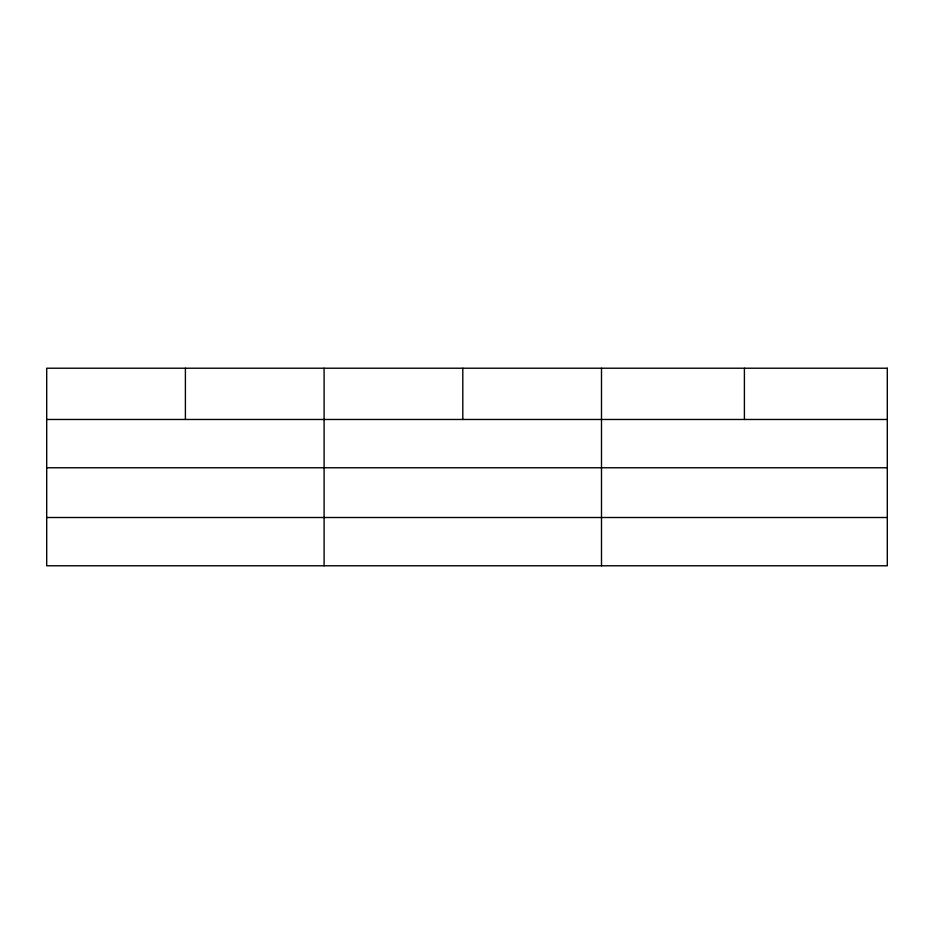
<?xml version="1.0" encoding="UTF-8"?>
<svg xmlns="http://www.w3.org/2000/svg" width="934" height="934" viewBox="0 0 934 934"><rect width="100%" height="100%" fill="white"/><g stroke="black" fill="none" stroke-linecap="round" stroke-linejoin="round"><path stroke-width="1.4" d="M46.7 419.471L887.3 419.471M46.7 467.759L887.3 467.759M46.7 517.506L887.3 517.506M744.398 368.218L744.398 419.471M601.496 368.218L601.496 565.782M462.797 368.218L462.797 419.471M324.098 368.218L324.098 565.782M185.399 368.218L185.399 419.471M887.3 368.218L46.7 368.218L46.7 565.782L887.3 565.782L887.3 368.218"/></g></svg>
